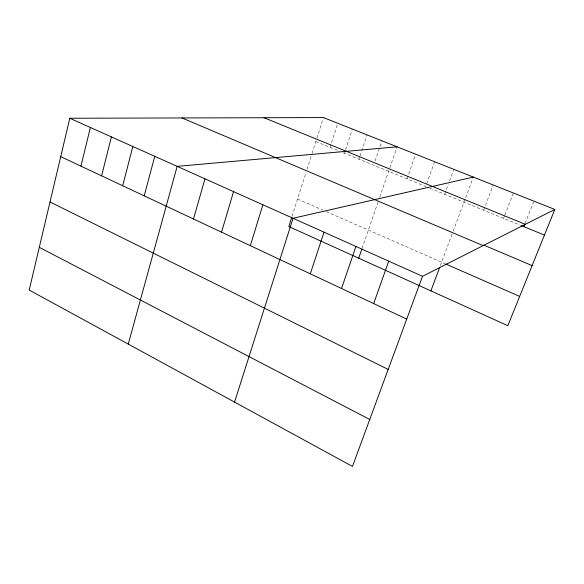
<?xml version="1.0" encoding="UTF-8"?>
<svg xmlns="http://www.w3.org/2000/svg" width="584" height="584" viewBox="0 0 584 584"><rect width="100%" height="100%" fill="white"/><g stroke="black" fill="none" stroke-linecap="round" stroke-linejoin="round"><path stroke-width="0.44" stroke-dasharray="2.92 2.19" d="M292.073 216.277L305.928 172.681M307.009 169.28L311.257 155.892M312.068 153.358L316.637 138.963M316.908 138.109L323.434 117.574M330.011 147.343L337.786 123.275M344.392 153.22L345.239 150.628M345.524 149.767L352.327 129.049M358.948 159.177L359.788 156.665M360.065 155.826L367.051 134.897M375.125 161.009L381.965 140.817M362.102 248.317L378.571 200.546M379.746 197.129L389.513 168.791M389.805 167.944L397.084 146.818M407.026 178.85L415.691 154.205M434.598 161.717L425.714 186.493L342.793 152.57M444.701 194.26L448.344 184.296M449.563 180.974L453.812 169.345M440.343 265.574L452.228 233.709M453.169 231.198L473.347 177.098M483.61 210.182L493.203 184.982M503.554 218.343L504.539 215.81M504.868 214.963L513.394 193.005M525.133 223.351L533.594 201.976M315.82 141.532L339.596 151.263M429.839 188.187L520.585 225.307M297.555 199.02L322.886 210.131M326.193 211.576L444.92 263.632"/><path stroke-width="0.88" d="M69.795 118.253L29.2 290.065L352.466 466.426L422.495 276.283L554.8 209.444L323.434 117.574L69.795 118.253L422.495 276.283M80.957 166.155L90.374 127.48M101.601 175.85L111.391 136.89M122.684 185.748L132.845 146.504M144.212 195.852L154.76 156.322M128.261 344.115L177.149 166.352L397.084 146.818M193.508 218.993L204.969 178.821M221.54 232.155L233.534 191.618M250.332 245.674L262.88 204.772M291.803 217.138L288.81 226.556L507.832 325.697L554.8 209.444M234.542 402.091L293.044 218.277L473.347 177.098M310.294 273.823L324.047 232.169M341.538 288.496L355.926 246.455M358.7 258.194L361.825 249.142M373.672 303.578L388.732 261.157M430.904 290.876L439.708 267.268M523.826 226.636L524.804 224.168M264.034 117.734L525.33 224.329M521.395 225.643L544.449 235.075M483.647 245.068L532.112 265.596M181.989 117.953L483.151 245.638M445.745 263.997L519.672 296.409M60.721 156.651L406.727 319.098M50.005 201.998L388.192 369.424M39.296 247.339L369.752 419.487"/></g></svg>
